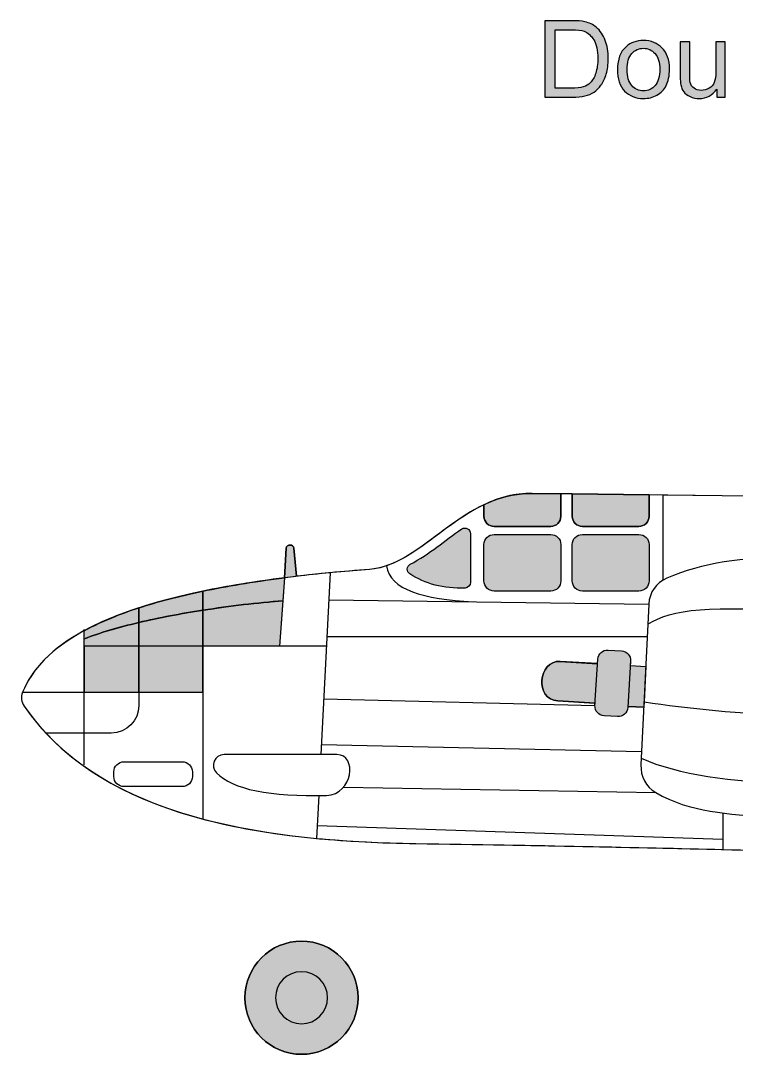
# Model space of a CAD drawing. Extents: x 34 to 386, y 42 to 323.
# Drawn here: x 34.4 to 76.9, y 261.8 to 323.2 of the extents above; entities that cross this region are included whole.
import ezdxf

# ---------------------------------------------------------------- set-up
doc = ezdxf.new("R2010")
doc.units = 0
doc.header["$MEASUREMENT"] = 0
for name, color, linetype in [('4-VIEW', 7, 'CONTINUOUS'), ('SOLIDS', 7, 'CONTINUOUS'), ('TITLE', 7, 'CONTINUOUS')]:
    doc.layers.add(name, color=color, linetype=linetype)

# ---------------------------------------------------------------- blocks, each defined once
blk = doc.blocks.new('BLOCK_26')
at = {"layer": 'TITLE'}
h = blk.add_hatch(color=7, dxfattribs=at)
h.dxf.hatch_style = 2
edge = h.paths.add_edge_path()
edge.add_spline(control_points=[(65.518, 318.634), (65.518, 318.634), (65.518, 323.179), (65.518, 323.179), (65.518, 323.179), (67.084, 323.179), (67.084, 323.179), (67.437, 323.179), (67.707, 323.158), (67.893, 323.114), (68.153, 323.054), (68.375, 322.946), (68.559, 322.789), (68.799, 322.586), (68.979, 322.327), (69.097, 322.012), (69.216, 321.697), (69.276, 321.336), (69.276, 320.931), (69.276, 320.586), (69.235, 320.28), (69.155, 320.014), (69.074, 319.747), (68.971, 319.526), (68.845, 319.352), (68.719, 319.177), (68.581, 319.039), (68.431, 318.939), (68.281, 318.839), (68.1, 318.763), (67.888, 318.711), (67.676, 318.66), (67.433, 318.634), (67.158, 318.634), (67.158, 318.634), (65.518, 318.634), (65.518, 318.634)], knot_values=[0, 0, 0, 0, 1, 1, 1, 2, 2, 2, 3, 3, 3, 4, 4, 4, 5, 5, 5, 6, 6, 6, 7, 7, 7, 8, 8, 8, 9, 9, 9, 10, 10, 10, 11, 11, 11, 12, 12, 12, 12], degree=3, periodic=1)
edge = h.paths.add_edge_path()
edge.add_spline(control_points=[(66.119, 319.17), (66.119, 319.17), (67.09, 319.17), (67.09, 319.17), (67.39, 319.17), (67.625, 319.198), (67.795, 319.254), (67.966, 319.31), (68.102, 319.388), (68.203, 319.49), (68.346, 319.632), (68.457, 319.824), (68.536, 320.065), (68.616, 320.306), (68.656, 320.597), (68.656, 320.941), (68.656, 321.416), (68.578, 321.781), (68.421, 322.037), (68.265, 322.292), (68.076, 322.463), (67.853, 322.55), (67.691, 322.612), (67.432, 322.643), (67.074, 322.643), (67.074, 322.643), (66.119, 322.643), (66.119, 322.643), (66.119, 322.643), (66.119, 319.17), (66.119, 319.17)], knot_values=[0, 0, 0, 0, 1, 1, 1, 2, 2, 2, 3, 3, 3, 4, 4, 4, 5, 5, 5, 6, 6, 6, 7, 7, 7, 8, 8, 8, 9, 9, 9, 10, 10, 10, 10], degree=3, periodic=1)
h = blk.add_hatch(color=7, dxfattribs=at)
h.dxf.hatch_style = 2
edge = h.paths.add_edge_path()
edge.add_spline(control_points=[(69.825, 320.28), (69.825, 320.89), (69.994, 321.342), (70.333, 321.635), (70.616, 321.879), (70.961, 322.001), (71.369, 322.001), (71.821, 322.001), (72.191, 321.853), (72.479, 321.556), (72.766, 321.259), (72.91, 320.85), (72.91, 320.327), (72.91, 319.903), (72.846, 319.57), (72.719, 319.327), (72.592, 319.084), (72.407, 318.895), (72.164, 318.761), (71.921, 318.627), (71.656, 318.559), (71.369, 318.559), (70.908, 318.559), (70.535, 318.707), (70.251, 319.003), (69.967, 319.298), (69.825, 319.724), (69.825, 320.28)], knot_values=[0, 0, 0, 0, 1, 1, 1, 2, 2, 2, 3, 3, 3, 4, 4, 4, 5, 5, 5, 6, 6, 6, 7, 7, 7, 8, 8, 8, 9, 9, 9, 9], degree=3, periodic=1)
edge = h.paths.add_edge_path()
edge.add_spline(control_points=[(70.398, 320.28), (70.398, 319.859), (70.49, 319.543), (70.674, 319.333), (70.858, 319.123), (71.09, 319.018), (71.369, 319.018), (71.646, 319.018), (71.876, 319.124), (72.06, 319.335), (72.244, 319.545), (72.336, 319.867), (72.336, 320.299), (72.336, 320.706), (72.243, 321.015), (72.058, 321.224), (71.873, 321.434), (71.644, 321.539), (71.369, 321.539), (71.09, 321.539), (70.858, 321.435), (70.674, 321.226), (70.49, 321.017), (70.398, 320.702), (70.398, 320.28)], knot_values=[0, 0, 0, 0, 1, 1, 1, 2, 2, 2, 3, 3, 3, 4, 4, 4, 5, 5, 5, 6, 6, 6, 7, 7, 7, 8, 8, 8, 8], degree=3, periodic=1)
h = blk.add_hatch(color=7, dxfattribs=at)
h.dxf.hatch_style = 2
edge = h.paths.add_edge_path()
edge.add_spline(control_points=[(75.722, 318.634), (75.722, 318.634), (75.722, 319.117), (75.722, 319.117), (75.466, 318.745), (75.117, 318.559), (74.677, 318.559), (74.483, 318.559), (74.301, 318.597), (74.133, 318.671), (73.964, 318.745), (73.839, 318.839), (73.758, 318.952), (73.676, 319.064), (73.619, 319.202), (73.586, 319.366), (73.563, 319.475), (73.551, 319.649), (73.551, 319.886), (73.551, 319.886), (73.551, 321.927), (73.551, 321.927), (73.551, 321.927), (74.11, 321.927), (74.11, 321.927), (74.11, 321.927), (74.11, 320.1), (74.11, 320.1), (74.11, 319.809), (74.121, 319.613), (74.144, 319.511), (74.179, 319.364), (74.253, 319.249), (74.367, 319.166), (74.481, 319.082), (74.621, 319.04), (74.789, 319.04), (74.956, 319.04), (75.113, 319.083), (75.26, 319.169), (75.407, 319.254), (75.51, 319.371), (75.571, 319.519), (75.632, 319.667), (75.663, 319.881), (75.663, 320.162), (75.663, 320.162), (75.663, 321.927), (75.663, 321.927), (75.663, 321.927), (76.221, 321.927), (76.221, 321.927), (76.221, 321.927), (76.221, 318.634), (76.221, 318.634), (76.221, 318.634), (75.722, 318.634), (75.722, 318.634)], knot_values=[0, 0, 0, 0, 1, 1, 1, 2, 2, 2, 3, 3, 3, 4, 4, 4, 5, 5, 5, 6, 6, 6, 7, 7, 7, 8, 8, 8, 9, 9, 9, 10, 10, 10, 11, 11, 11, 12, 12, 12, 13, 13, 13, 14, 14, 14, 15, 15, 15, 16, 16, 16, 17, 17, 17, 18, 18, 18, 19, 19, 19, 19], degree=3, periodic=1)
for points, knots in [([(65.518, 318.634), (65.518, 318.634), (65.518, 323.179), (65.518, 323.179), (65.518, 323.179), (67.084, 323.179), (67.084, 323.179), (67.437, 323.179), (67.707, 323.158), (67.893, 323.114), (68.153, 323.054), (68.375, 322.946), (68.559, 322.789), (68.799, 322.586), (68.979, 322.327), (69.097, 322.012), (69.216, 321.697), (69.276, 321.336), (69.276, 320.931), (69.276, 320.586), (69.235, 320.28), (69.155, 320.014), (69.074, 319.747), (68.971, 319.526), (68.845, 319.352), (68.719, 319.177), (68.581, 319.039), (68.431, 318.939), (68.281, 318.839), (68.1, 318.763), (67.888, 318.711), (67.676, 318.66), (67.433, 318.634), (67.158, 318.634), (67.158, 318.634), (65.518, 318.634), (65.518, 318.634)], [0, 0, 0, 0, 1, 1, 1, 2, 2, 2, 3, 3, 3, 4, 4, 4, 5, 5, 5, 6, 6, 6, 7, 7, 7, 8, 8, 8, 9, 9, 9, 10, 10, 10, 11, 11, 11, 12, 12, 12, 12]), ([(66.119, 319.17), (66.119, 319.17), (67.09, 319.17), (67.09, 319.17), (67.39, 319.17), (67.625, 319.198), (67.795, 319.254), (67.966, 319.31), (68.102, 319.388), (68.203, 319.49), (68.346, 319.632), (68.457, 319.824), (68.536, 320.065), (68.616, 320.306), (68.656, 320.597), (68.656, 320.941), (68.656, 321.416), (68.578, 321.781), (68.421, 322.037), (68.265, 322.292), (68.076, 322.463), (67.853, 322.55), (67.691, 322.612), (67.432, 322.643), (67.074, 322.643), (67.074, 322.643), (66.119, 322.643), (66.119, 322.643), (66.119, 322.643), (66.119, 319.17), (66.119, 319.17)], [0, 0, 0, 0, 1, 1, 1, 2, 2, 2, 3, 3, 3, 4, 4, 4, 5, 5, 5, 6, 6, 6, 7, 7, 7, 8, 8, 8, 9, 9, 9, 10, 10, 10, 10]), ([(69.825, 320.28), (69.825, 320.89), (69.994, 321.342), (70.333, 321.635), (70.616, 321.879), (70.961, 322.001), (71.369, 322.001), (71.821, 322.001), (72.191, 321.853), (72.479, 321.556), (72.766, 321.259), (72.91, 320.85), (72.91, 320.327), (72.91, 319.903), (72.846, 319.57), (72.719, 319.327), (72.592, 319.084), (72.407, 318.895), (72.164, 318.761), (71.921, 318.627), (71.656, 318.559), (71.369, 318.559), (70.908, 318.559), (70.535, 318.707), (70.251, 319.003), (69.967, 319.298), (69.825, 319.724), (69.825, 320.28)], [0, 0, 0, 0, 1, 1, 1, 2, 2, 2, 3, 3, 3, 4, 4, 4, 5, 5, 5, 6, 6, 6, 7, 7, 7, 8, 8, 8, 9, 9, 9, 9]), ([(70.398, 320.28), (70.398, 319.859), (70.49, 319.543), (70.674, 319.333), (70.858, 319.123), (71.09, 319.018), (71.369, 319.018), (71.646, 319.018), (71.876, 319.124), (72.06, 319.335), (72.244, 319.545), (72.336, 319.867), (72.336, 320.299), (72.336, 320.706), (72.243, 321.015), (72.058, 321.224), (71.873, 321.434), (71.644, 321.539), (71.369, 321.539), (71.09, 321.539), (70.858, 321.435), (70.674, 321.226), (70.49, 321.017), (70.398, 320.702), (70.398, 320.28)], [0, 0, 0, 0, 1, 1, 1, 2, 2, 2, 3, 3, 3, 4, 4, 4, 5, 5, 5, 6, 6, 6, 7, 7, 7, 8, 8, 8, 8]), ([(75.722, 318.634), (75.722, 318.634), (75.722, 319.117), (75.722, 319.117), (75.466, 318.745), (75.117, 318.559), (74.677, 318.559), (74.483, 318.559), (74.301, 318.597), (74.133, 318.671), (73.964, 318.745), (73.839, 318.839), (73.758, 318.952), (73.676, 319.064), (73.619, 319.202), (73.586, 319.366), (73.563, 319.475), (73.551, 319.649), (73.551, 319.886), (73.551, 319.886), (73.551, 321.927), (73.551, 321.927), (73.551, 321.927), (74.11, 321.927), (74.11, 321.927), (74.11, 321.927), (74.11, 320.1), (74.11, 320.1), (74.11, 319.809), (74.121, 319.613), (74.144, 319.511), (74.179, 319.364), (74.253, 319.249), (74.367, 319.166), (74.481, 319.082), (74.621, 319.04), (74.789, 319.04), (74.956, 319.04), (75.113, 319.083), (75.26, 319.169), (75.407, 319.254), (75.51, 319.371), (75.571, 319.519), (75.632, 319.667), (75.663, 319.881), (75.663, 320.162), (75.663, 320.162), (75.663, 321.927), (75.663, 321.927), (75.663, 321.927), (76.221, 321.927), (76.221, 321.927), (76.221, 321.927), (76.221, 318.634), (76.221, 318.634), (76.221, 318.634), (75.722, 318.634), (75.722, 318.634)], [0, 0, 0, 0, 1, 1, 1, 2, 2, 2, 3, 3, 3, 4, 4, 4, 5, 5, 5, 6, 6, 6, 7, 7, 7, 8, 8, 8, 9, 9, 9, 10, 10, 10, 11, 11, 11, 12, 12, 12, 13, 13, 13, 14, 14, 14, 15, 15, 15, 16, 16, 16, 17, 17, 17, 18, 18, 18, 19, 19, 19, 19])]:
    blk.add_open_spline(points, degree=3, knots=knots, dxfattribs=at)

msp = doc.modelspace()

# ---------------------------------------------------------------- hatches: boundary and pattern name
at = {"layer": 'SOLIDS'}
h = msp.add_hatch(color=7, dxfattribs=at)
edge = h.paths.add_edge_path()
edge.add_spline(control_points=[(64.77, 295.128), (63.939, 295.139), (63.18, 294.974), (62.473, 294.702), (62.278, 294.627), (62.087, 294.544), (61.9, 294.454), (61.9, 294.454), (61.9, 293.768), (61.9, 293.768), (61.9, 293.438), (62.171, 293.167), (62.501, 293.167), (62.501, 293.167), (65.86, 293.167), (65.86, 293.167), (66.191, 293.167), (66.462, 293.438), (66.462, 293.768), (66.462, 293.768), (66.462, 295.107), (66.462, 295.107), (66.462, 295.107), (64.77, 295.128), (64.77, 295.128)], knot_values=[0, 0, 0, 0, 1, 1, 1, 2, 2, 2, 3, 3, 3, 4, 4, 4, 5, 5, 5, 6, 6, 6, 7, 7, 7, 8, 8, 8, 8], degree=3, periodic=1)
h = msp.add_hatch(color=7, dxfattribs=at)
edge = h.paths.add_edge_path()
edge.add_spline(control_points=[(71.7, 295.042), (71.7, 295.042), (67.139, 295.098), (67.139, 295.098), (67.139, 295.098), (67.139, 293.768), (67.139, 293.768), (67.139, 293.438), (67.409, 293.167), (67.74, 293.167), (67.74, 293.167), (71.099, 293.167), (71.099, 293.167), (71.43, 293.167), (71.701, 293.438), (71.701, 293.768), (71.701, 293.768), (71.7, 295.042), (71.7, 295.042)], knot_values=[0, 0, 0, 0, 1, 1, 1, 2, 2, 2, 3, 3, 3, 4, 4, 4, 5, 5, 5, 6, 6, 6, 6], degree=3, periodic=1)
h = msp.add_hatch(color=7, dxfattribs=at)
edge = h.paths.add_edge_path()
edge.add_spline(control_points=[(60.581, 293.016), (59.583, 292.346), (58.665, 291.521), (57.526, 290.921), (57.301, 290.803), (57.286, 290.487), (57.5, 290.349), (58.408, 289.762), (59.486, 289.458), (60.779, 289.512), (60.957, 289.519), (61.097, 289.666), (61.097, 289.843), (61.097, 289.843), (61.097, 292.741), (61.097, 292.741), (61.097, 293.007), (60.802, 293.165), (60.581, 293.016)], knot_values=[0, 0, 0, 0, 1, 1, 1, 2, 2, 2, 3, 3, 3, 4, 4, 4, 5, 5, 5, 6, 6, 6, 6], degree=3, periodic=1)
h = msp.add_hatch(color=7, dxfattribs=at)
edge = h.paths.add_edge_path()
edge.add_spline(control_points=[(65.86, 292.69), (65.86, 292.69), (62.501, 292.69), (62.501, 292.69), (62.171, 292.69), (61.9, 292.42), (61.9, 292.089), (61.9, 292.089), (61.9, 289.933), (61.9, 289.933), (61.9, 289.602), (62.171, 289.331), (62.501, 289.331), (62.501, 289.331), (65.86, 289.331), (65.86, 289.331), (66.191, 289.331), (66.462, 289.602), (66.462, 289.933), (66.462, 289.933), (66.462, 292.089), (66.462, 292.089), (66.462, 292.42), (66.191, 292.69), (65.86, 292.69)], knot_values=[0, 0, 0, 0, 1, 1, 1, 2, 2, 2, 3, 3, 3, 4, 4, 4, 5, 5, 5, 6, 6, 6, 7, 7, 7, 8, 8, 8, 8], degree=3, periodic=1)
h = msp.add_hatch(color=7, dxfattribs=at)
edge = h.paths.add_edge_path()
edge.add_spline(control_points=[(71.099, 292.69), (71.099, 292.69), (67.74, 292.69), (67.74, 292.69), (67.409, 292.69), (67.139, 292.42), (67.139, 292.089), (67.139, 292.089), (67.139, 289.933), (67.139, 289.933), (67.139, 289.602), (67.409, 289.331), (67.74, 289.331), (67.74, 289.331), (71.099, 289.331), (71.099, 289.331), (71.43, 289.331), (71.701, 289.602), (71.701, 289.933), (71.701, 289.933), (71.701, 292.089), (71.701, 292.089), (71.701, 292.42), (71.43, 292.69), (71.099, 292.69)], knot_values=[0, 0, 0, 0, 1, 1, 1, 2, 2, 2, 3, 3, 3, 4, 4, 4, 5, 5, 5, 6, 6, 6, 7, 7, 7, 8, 8, 8, 8], degree=3, periodic=1)
h = msp.add_hatch(color=7, dxfattribs=at)
edge = h.paths.add_edge_path()
edge.add_spline(control_points=[(50.776, 290.206), (50.776, 290.206), (50.621, 291.884), (50.621, 291.884), (50.599, 292.122), (50.177, 292.119), (50.163, 291.879), (50.163, 291.879), (50.056, 290.118), (50.056, 290.118), (50.293, 290.148), (50.532, 290.177), (50.776, 290.206)], knot_values=[0, 0, 0, 0, 1, 1, 1, 2, 2, 2, 3, 3, 3, 4, 4, 4, 4], degree=3, periodic=1)
h = msp.add_hatch(color=7, dxfattribs=at)
edge = h.paths.add_edge_path()
edge.add_spline(control_points=[(49.904, 290.099), (48.174, 289.876), (46.614, 289.618), (45.21, 289.325), (45.21, 289.325), (45.21, 288.195), (45.21, 288.195), (46.824, 288.447), (48.462, 288.636), (49.955, 288.754), (49.955, 288.754), (50.056, 290.118), (50.056, 290.118), (50.006, 290.112), (49.955, 290.105), (49.904, 290.099)], knot_values=[0, 0, 0, 0, 1, 1, 1, 2, 2, 2, 3, 3, 3, 4, 4, 4, 5, 5, 5, 5], degree=3, periodic=1)
h = msp.add_hatch(color=7, dxfattribs=at)
edge = h.paths.add_edge_path()
edge.add_spline(control_points=[(45.21, 289.325), (43.788, 289.029), (42.527, 288.698), (41.414, 288.335), (41.414, 288.335), (41.414, 287.467), (41.414, 287.467), (42.604, 287.747), (43.899, 287.992), (45.21, 288.195), (45.21, 288.195), (45.21, 289.325), (45.21, 289.325)], knot_values=[0, 0, 0, 0, 1, 1, 1, 2, 2, 2, 3, 3, 3, 4, 4, 4, 4], degree=3, periodic=1)
h = msp.add_hatch(color=7, dxfattribs=at)
edge = h.paths.add_edge_path()
edge.add_spline(control_points=[(41.414, 288.335), (40.914, 288.173), (40.445, 288.004), (40.004, 287.829), (40.002, 287.829), (40.001, 287.828), (40, 287.827), (39.361, 287.571), (38.747, 287.288), (38.174, 286.976), (38.174, 286.976), (38.174, 286.499), (38.174, 286.499), (39.079, 286.855), (40.191, 287.179), (41.414, 287.467), (41.414, 287.467), (41.414, 288.335), (41.414, 288.335)], knot_values=[0, 0, 0, 0, 1, 1, 1, 2, 2, 2, 3, 3, 3, 4, 4, 4, 5, 5, 5, 6, 6, 6, 6], degree=3, periodic=1)
h = msp.add_hatch(color=7, dxfattribs=at)
edge = h.paths.add_edge_path()
edge.add_spline(control_points=[(49.955, 288.754), (48.462, 288.636), (46.824, 288.447), (45.21, 288.195), (45.21, 288.195), (45.21, 286.056), (45.21, 286.056), (45.21, 286.056), (49.755, 286.056), (49.755, 286.056), (49.755, 286.056), (49.955, 288.754), (49.955, 288.754)], knot_values=[0, 0, 0, 0, 1, 1, 1, 2, 2, 2, 3, 3, 3, 4, 4, 4, 4], degree=3, periodic=1)
h = msp.add_hatch(color=7, dxfattribs=at)
edge = h.paths.add_edge_path()
edge.add_spline(control_points=[(45.21, 288.195), (43.899, 287.992), (42.604, 287.747), (41.414, 287.467), (41.414, 287.467), (41.414, 286.056), (41.414, 286.056), (41.414, 286.056), (45.21, 286.056), (45.21, 286.056), (45.21, 286.056), (45.21, 288.195), (45.21, 288.195)], knot_values=[0, 0, 0, 0, 1, 1, 1, 2, 2, 2, 3, 3, 3, 4, 4, 4, 4], degree=3, periodic=1)
h = msp.add_hatch(color=7, dxfattribs=at)
edge = h.paths.add_edge_path()
edge.add_spline(control_points=[(41.414, 287.467), (40.191, 287.179), (39.079, 286.855), (38.174, 286.499), (38.174, 286.499), (38.174, 286.056), (38.174, 286.056), (38.174, 286.056), (41.414, 286.056), (41.414, 286.056), (41.414, 286.056), (41.414, 287.467), (41.414, 287.467)], knot_values=[0, 0, 0, 0, 1, 1, 1, 2, 2, 2, 3, 3, 3, 4, 4, 4, 4], degree=3, periodic=1)
for points in [[(41.414, 286.056), (38.174, 286.056), (38.174, 283.323), (41.414, 283.323)], [(45.21, 286.056), (41.414, 286.056), (41.414, 283.323), (45.21, 283.323)]]:
    msp.add_hatch(color=7, dxfattribs=at).paths.add_polyline_path(points)
h = msp.add_hatch(color=7, dxfattribs=at)
edge = h.paths.add_edge_path()
edge.add_spline(control_points=[(69.262, 285.833), (68.948, 285.853), (68.676, 285.611), (68.656, 285.297), (68.656, 285.297), (68.639, 285.013), (68.639, 285.013), (68.639, 285.013), (66.424, 285.156), (66.424, 285.156), (65.094, 285.234), (64.918, 282.891), (66.279, 282.809), (66.279, 282.809), (68.497, 282.67), (68.497, 282.67), (68.497, 282.67), (68.489, 282.536), (68.489, 282.536), (68.47, 282.222), (68.711, 281.949), (69.025, 281.93), (69.025, 281.93), (69.827, 281.882), (69.827, 281.882), (70.142, 281.863), (70.414, 282.104), (70.433, 282.418), (70.433, 282.418), (70.438, 282.489), (70.438, 282.489), (70.438, 282.489), (71.385, 282.442), (71.385, 282.442), (71.385, 282.442), (71.401, 282.765), (71.401, 282.765), (71.401, 282.765), (71.504, 284.864), (71.504, 284.864), (71.504, 284.864), (70.584, 284.909), (70.584, 284.909), (70.584, 284.909), (70.601, 285.179), (70.601, 285.179), (70.62, 285.493), (70.378, 285.766), (70.064, 285.785), (70.064, 285.785), (69.262, 285.833), (69.262, 285.833)], knot_values=[0, 0, 0, 0, 1, 1, 1, 2, 2, 2, 3, 3, 3, 4, 4, 4, 5, 5, 5, 6, 6, 6, 7, 7, 7, 8, 8, 8, 9, 9, 9, 10, 10, 10, 11, 11, 11, 12, 12, 12, 13, 13, 13, 14, 14, 14, 15, 15, 15, 16, 16, 16, 17, 17, 17, 17], degree=3, periodic=1)
h = msp.add_hatch(color=7, dxfattribs=at)
edge = h.paths.add_edge_path()
edge.add_spline(control_points=[(51.07, 268.559), (52.925, 268.559), (54.429, 267.055), (54.429, 265.2), (54.429, 263.345), (52.925, 261.841), (51.07, 261.841), (49.215, 261.841), (47.711, 263.345), (47.711, 265.2), (47.711, 267.055), (49.215, 268.559), (51.07, 268.559)], knot_values=[0, 0, 0, 0, 1, 1, 1, 2, 2, 2, 3, 3, 3, 4, 4, 4, 4], degree=3, periodic=1)
h = msp.add_hatch(color=7, dxfattribs=at)
edge = h.paths.add_edge_path()
edge.add_spline(control_points=[(51.07, 266.744), (51.923, 266.744), (52.615, 266.053), (52.615, 265.2), (52.615, 264.347), (51.923, 263.656), (51.07, 263.656), (50.217, 263.656), (49.526, 264.347), (49.526, 265.2), (49.526, 266.053), (50.217, 266.744), (51.07, 266.744)], knot_values=[0, 0, 0, 0, 1, 1, 1, 2, 2, 2, 3, 3, 3, 4, 4, 4, 4], degree=3, periodic=1)

# ---------------------------------------------------------------- linework, layer by layer
at = {"layer": '4-VIEW', "color": 7}
for points in [[(72.532, 289.977), (72.532, 295.031)], [(52.769, 290.418), (52.218, 279.63)], [(50.056, 290.118), (49.755, 286.056)], [(45.21, 289.325), (45.21, 275.811)], [(52.686, 288.804), (71.685, 288.563)], [(38.174, 279.028), (38.174, 287.052)], [(52.576, 286.643), (71.576, 286.643)], [(52.546, 286.056), (38.124, 286.056)], [(70.584, 284.909), (71.504, 284.864)], [(34.511, 283.323), (45.21, 283.323)], [(52.387, 282.941), (68.489, 282.536)], [(70.438, 282.489), (71.385, 282.442)], [(52.249, 280.233), (71.257, 279.821)], [(53.573, 277.702), (72.093, 277.376)], [(52.094, 277.201), (51.964, 274.655)], [(76.086, 276.159), (76.086, 273.998)], [(52.003, 275.422), (76.086, 274.617)]]:
    msp.add_lwpolyline(points, dxfattribs=at)
for points, knots in [([(117.925, 294.464), (117.925, 294.464), (64.77, 295.128), (64.77, 295.128), (60.616, 295.18), (58.257, 290.851), (55.11, 290.617), (41.632, 289.612), (35.955, 286.924), (34.511, 283.323), (34.397, 283.041), (34.431, 282.745), (34.605, 282.495), (38.851, 276.409), (47.267, 274.506), (57.852, 274.351), (83.85, 273.97), (90.495, 273.419), (114.102, 273.152), (133.396, 272.934), (165.091, 279.687), (180.499, 285.3), (182.614, 286.07), (179.835, 288.382), (179.051, 289.009)], [0, 0, 0, 0, 1, 1, 1, 2, 2, 2, 3, 3, 3, 4, 4, 4, 5, 5, 5, 6, 6, 6, 7, 7, 7, 8, 8, 8, 8]), ([(61.9, 294.454), (61.9, 294.454), (61.9, 293.768), (61.9, 293.768), (61.9, 293.438), (62.171, 293.167), (62.501, 293.167), (62.501, 293.167), (65.86, 293.167), (65.86, 293.167), (66.191, 293.167), (66.462, 293.438), (66.462, 293.768), (66.462, 293.768), (66.462, 295.107), (66.462, 295.107)], [0, 0, 0, 0, 1, 1, 1, 2, 2, 2, 3, 3, 3, 4, 4, 4, 5, 5, 5, 5]), ([(67.139, 295.098), (67.139, 295.098), (67.139, 293.768), (67.139, 293.768), (67.139, 293.438), (67.409, 293.167), (67.74, 293.167), (67.74, 293.167), (71.099, 293.167), (71.099, 293.167), (71.43, 293.167), (71.701, 293.438), (71.701, 293.768), (71.701, 293.768), (71.7, 295.042), (71.7, 295.042)], [0, 0, 0, 0, 1, 1, 1, 2, 2, 2, 3, 3, 3, 4, 4, 4, 5, 5, 5, 5]), ([(60.581, 293.016), (59.583, 292.346), (58.665, 291.521), (57.526, 290.921), (57.301, 290.803), (57.286, 290.487), (57.5, 290.349), (58.408, 289.762), (59.486, 289.458), (60.779, 289.512), (60.957, 289.519), (61.097, 289.666), (61.097, 289.843), (61.097, 289.843), (61.097, 292.741), (61.097, 292.741), (61.097, 293.007), (60.802, 293.165), (60.581, 293.016), (60.581, 293.016), (60.581, 293.016), (60.581, 293.016)], [0, 0, 0, 0, 1, 1, 1, 2, 2, 2, 3, 3, 3, 4, 4, 4, 5, 5, 5, 6, 6, 6, 7, 7, 7, 7]), ([(62.501, 289.331), (62.501, 289.331), (65.86, 289.331), (65.86, 289.331), (66.191, 289.331), (66.462, 289.602), (66.462, 289.933), (66.462, 289.933), (66.462, 292.089), (66.462, 292.089), (66.462, 292.42), (66.191, 292.69), (65.86, 292.69), (65.86, 292.69), (62.501, 292.69), (62.501, 292.69), (62.171, 292.69), (61.9, 292.42), (61.9, 292.089), (61.9, 292.089), (61.9, 289.933), (61.9, 289.933), (61.9, 289.602), (62.171, 289.331), (62.501, 289.331), (62.501, 289.331), (62.501, 289.331), (62.501, 289.331)], [0, 0, 0, 0, 1, 1, 1, 2, 2, 2, 3, 3, 3, 4, 4, 4, 5, 5, 5, 6, 6, 6, 7, 7, 7, 8, 8, 8, 9, 9, 9, 9]), ([(67.74, 289.331), (67.74, 289.331), (71.099, 289.331), (71.099, 289.331), (71.43, 289.331), (71.701, 289.602), (71.701, 289.933), (71.701, 289.933), (71.701, 292.089), (71.701, 292.089), (71.701, 292.42), (71.43, 292.69), (71.099, 292.69), (71.099, 292.69), (67.74, 292.69), (67.74, 292.69), (67.409, 292.69), (67.139, 292.42), (67.139, 292.089), (67.139, 292.089), (67.139, 289.933), (67.139, 289.933), (67.139, 289.602), (67.409, 289.331), (67.74, 289.331), (67.74, 289.331), (67.74, 289.331), (67.74, 289.331)], [0, 0, 0, 0, 1, 1, 1, 2, 2, 2, 3, 3, 3, 4, 4, 4, 5, 5, 5, 6, 6, 6, 7, 7, 7, 8, 8, 8, 9, 9, 9, 9]), ([(50.056, 290.118), (50.056, 290.118), (50.163, 291.879), (50.163, 291.879), (50.177, 292.119), (50.599, 292.122), (50.621, 291.884), (50.621, 291.884), (50.776, 290.206), (50.776, 290.206)], [0, 0, 0, 0, 1, 1, 1, 2, 2, 2, 3, 3, 3, 3]), ([(80.034, 291.246), (77.328, 291.411), (74.836, 290.984), (72.757, 290.091), (72.124, 289.819), (71.718, 289.251), (71.685, 288.563), (71.685, 288.563), (71.218, 279.013), (71.218, 279.013), (71.184, 278.329), (71.502, 277.722), (72.093, 277.376), (74.13, 276.182), (76.457, 276.113), (78.806, 275.904), (97.39, 274.25), (114.042, 274.162), (124.658, 279.48), (125.42, 279.862), (125.509, 280.909), (124.822, 281.414), (120.533, 284.564), (113.306, 287.165), (102.244, 289.243)], [0, 0, 0, 0, 1, 1, 1, 2, 2, 2, 3, 3, 3, 4, 4, 4, 5, 5, 5, 6, 6, 6, 7, 7, 7, 8, 8, 8, 8]), ([(41.414, 288.335), (41.414, 288.335), (41.414, 282.543), (41.414, 282.543), (41.414, 281.643), (40.68, 280.908), (39.779, 280.908), (39.779, 280.908), (35.928, 280.908), (35.928, 280.908)], [0, 0, 0, 0, 1, 1, 1, 2, 2, 2, 3, 3, 3, 3]), ([(68.656, 285.297), (68.656, 285.297), (68.489, 282.536), (68.489, 282.536), (68.47, 282.222), (68.711, 281.949), (69.025, 281.93), (69.025, 281.93), (69.827, 281.882), (69.827, 281.882), (70.142, 281.863), (70.414, 282.104), (70.433, 282.418), (70.433, 282.418), (70.601, 285.179), (70.601, 285.179), (70.62, 285.493), (70.378, 285.766), (70.064, 285.785), (70.064, 285.785), (69.262, 285.834), (69.262, 285.834), (68.948, 285.853), (68.676, 285.611), (68.656, 285.297), (68.656, 285.297), (68.656, 285.297), (68.656, 285.297)], [0, 0, 0, 0, 1, 1, 1, 2, 2, 2, 3, 3, 3, 4, 4, 4, 5, 5, 5, 6, 6, 6, 7, 7, 7, 8, 8, 8, 9, 9, 9, 9]), ([(68.632, 285.025), (68.632, 285.025), (66.424, 285.156), (66.424, 285.156), (65.094, 285.234), (64.918, 282.891), (66.279, 282.809), (66.279, 282.809), (68.49, 282.674), (68.49, 282.674)], [0, 0, 0, 0, 1, 1, 1, 2, 2, 2, 3, 3, 3, 3]), ([(40.53, 277.725), (40.53, 277.725), (43.99, 277.725), (43.99, 277.725), (44.321, 277.725), (44.591, 277.996), (44.591, 278.327), (44.591, 278.327), (44.591, 278.602), (44.591, 278.602), (44.591, 278.933), (44.321, 279.204), (43.99, 279.204), (43.99, 279.204), (40.53, 279.204), (40.53, 279.204), (40.2, 279.204), (39.929, 278.933), (39.929, 278.602), (39.929, 278.602), (39.929, 278.327), (39.929, 278.327), (39.929, 277.996), (40.2, 277.725), (40.53, 277.725), (40.53, 277.725), (40.53, 277.725), (40.53, 277.725)], [0, 0, 0, 0, 1, 1, 1, 2, 2, 2, 3, 3, 3, 4, 4, 4, 5, 5, 5, 6, 6, 6, 7, 7, 7, 8, 8, 8, 9, 9, 9, 9]), ([(52.546, 277.21), (49.199, 277.119), (46.979, 277.561), (46.015, 278.542), (45.617, 278.947), (45.904, 279.63), (46.471, 279.63), (46.471, 279.63), (53.171, 279.63), (53.171, 279.63), (54.392, 279.63), (54.135, 277.253), (52.546, 277.21), (52.546, 277.21), (52.546, 277.21), (52.546, 277.21)], [0, 0, 0, 0, 1, 1, 1, 2, 2, 2, 3, 3, 3, 4, 4, 4, 5, 5, 5, 5]), ([(51.07, 261.842), (52.925, 261.842), (54.429, 263.345), (54.429, 265.2), (54.429, 267.055), (52.925, 268.559), (51.07, 268.559), (49.215, 268.559), (47.711, 267.055), (47.711, 265.2), (47.711, 263.345), (49.215, 261.842), (51.07, 261.842), (51.07, 261.842), (51.07, 261.842), (51.07, 261.842)], [0, 0, 0, 0, 1, 1, 1, 2, 2, 2, 3, 3, 3, 4, 4, 4, 5, 5, 5, 5])]:
    msp.add_open_spline(points, degree=3, knots=knots, dxfattribs=at)
for points in [[(56.104, 290.825), (56.313, 289.418), (58.299, 288.833), (61.249, 288.696)], [(38.174, 286.499), (41.046, 287.628), (46.005, 288.443), (49.955, 288.754)], [(71.626, 287.363), (73.011, 288.259), (75.423, 288.531), (80.862, 288.057)], [(71.401, 282.765), (74.022, 282.347), (77.07, 282.073), (80.493, 281.923)], [(71.237, 279.406), (73.457, 278.442), (76.56, 278), (80.251, 277.905)]]:
    msp.add_open_spline(points, degree=3, dxfattribs=at)
at = {"layer": 'SOLIDS'}
for points in [[(41.414, 286.056), (38.174, 286.056), (38.174, 283.323), (41.414, 283.323), (41.414, 286.056)], [(45.21, 286.056), (41.414, 286.056), (41.414, 283.323), (45.21, 283.323), (45.21, 286.056)]]:
    msp.add_lwpolyline(points, dxfattribs=at)
for points, knots in [([(72.532, 295.031), (72.532, 295.031), (86.592, 294.855), (86.592, 294.855), (86.592, 294.855), (86.903, 294.852), (86.903, 294.852), (86.903, 294.852), (87.146, 300.73), (87.146, 300.73), (87.157, 300.98), (87.592, 300.975), (87.594, 300.724), (87.594, 300.724), (87.617, 294.843), (87.617, 294.843), (87.617, 294.843), (118.061, 294.465), (118.061, 294.465), (118.162, 294.8), (118.36, 295.109), (118.644, 295.356), (118.644, 295.356), (120.369, 296.856), (120.369, 296.856), (120.369, 296.856), (120.369, 297.891), (120.369, 297.891), (120.369, 298.165), (120.593, 298.388), (120.867, 298.388), (120.867, 298.388), (121.41, 298.388), (121.41, 298.388), (121.685, 298.388), (121.908, 298.165), (121.908, 297.891), (121.908, 297.891), (121.908, 297.669), (121.908, 297.669), (122.197, 297.722), (122.498, 297.729), (122.81, 297.692), (125.545, 297.369), (127.344, 295.663), (127.352, 293.362), (127.352, 293.362), (131.749, 294.285), (131.749, 294.285), (131.749, 294.285), (131.749, 294.745), (131.749, 294.745), (131.749, 294.784), (131.781, 294.816), (131.82, 294.816), (131.82, 294.816), (131.88, 294.816), (131.88, 294.816), (131.918, 294.816), (131.949, 294.786), (131.951, 294.749), (131.951, 294.749), (131.974, 294.333), (131.974, 294.333), (131.974, 294.333), (132.303, 294.401), (132.303, 294.401), (132.404, 294.423), (132.504, 294.358), (132.527, 294.257), (132.527, 294.257), (132.56, 294.109), (132.56, 294.109), (132.582, 294.007), (132.519, 293.907), (132.418, 293.883), (132.418, 293.883), (127.303, 292.677), (127.303, 292.677), (127.23, 292.165), (127.071, 291.63), (126.82, 291.079), (128.704, 290.897), (130.552, 290.832), (132.382, 290.868), (137.926, 290.977), (143.293, 292.013), (148.929, 293.551), (150.224, 293.905), (151.246, 294.707), (151.859, 295.824), (152.047, 296.165), (152.196, 296.536), (152.304, 296.932), (152.304, 296.932), (156.42, 312.115), (156.42, 312.115), (156.587, 312.728), (156.79, 313.296), (157.027, 313.82), (158.273, 316.58), (160.428, 318.129), (162.805, 318.661), (162.805, 318.661), (162.805, 319.047), (162.805, 319.047), (162.805, 319.152), (162.72, 319.237), (162.615, 319.237), (162.615, 319.237), (162.306, 319.237), (162.306, 319.237), (162.201, 319.237), (162.116, 319.322), (162.116, 319.426), (162.116, 319.426), (162.116, 319.561), (162.116, 319.561), (162.116, 319.665), (162.201, 319.751), (162.306, 319.751), (162.306, 319.751), (163.727, 319.751), (163.727, 319.751), (163.832, 319.751), (163.917, 319.665), (163.917, 319.561), (163.917, 319.561), (163.917, 318.837), (163.917, 318.837), (164.665, 318.906), (165.423, 318.882), (166.172, 318.77), (166.417, 318.733), (166.661, 318.688), (166.903, 318.632), (170.314, 317.857), (173.396, 315.264), (174.197, 311.407), (174.197, 311.407), (175.266, 306.265), (175.266, 306.265), (175.266, 306.265), (175.745, 303.961), (175.745, 303.961), (175.745, 303.961), (176.293, 301.325), (176.293, 301.325), (176.293, 301.325), (178.388, 291.244), (178.388, 291.244), (178.388, 291.244), (178.396, 291.221), (178.396, 291.221), (178.396, 291.221), (178.396, 291.218), (178.396, 291.218), (178.657, 290.492), (178.879, 289.757), (179.051, 289.009), (179.835, 288.382), (182.614, 286.07), (180.499, 285.3), (177.189, 283.843), (172.649, 281.453), (169.275, 280.537), (165.933, 279.63), (161.067, 279.331), (157.525, 278.869), (157.524, 278.868), (157.523, 278.868), (157.521, 278.868), (154.56, 278.202), (151.514, 277.567), (148.439, 276.978), (136.276, 274.649), (123.665, 273.044), (114.102, 273.152), (106.942, 273.233), (101.341, 273.34), (96.289, 273.461), (97.967, 272.554), (99.108, 270.779), (99.108, 268.737), (99.108, 265.774), (96.706, 263.372), (93.742, 263.372), (90.779, 263.372), (88.377, 265.774), (88.377, 268.737), (88.377, 270.876), (89.628, 272.722), (91.438, 273.584), (86.467, 273.716), (81.724, 273.859), (76.086, 273.998), (71.008, 274.122), (65.204, 274.243), (57.852, 274.351), (55.803, 274.38), (53.836, 274.476), (51.964, 274.655), (44.165, 275.399), (38.03, 277.587), (34.605, 282.495), (34.431, 282.745), (34.397, 283.041), (34.511, 283.323), (35.058, 284.689), (36.215, 285.923), (38.174, 286.984), (39.077, 287.472), (40.151, 287.924), (41.414, 288.335), (42.527, 288.698), (43.788, 289.029), (45.21, 289.325), (46.655, 289.626), (48.266, 289.891), (50.056, 290.118), (50.056, 290.118), (50.163, 291.879), (50.163, 291.879), (50.177, 292.119), (50.599, 292.122), (50.621, 291.884), (50.621, 291.884), (50.776, 290.206), (50.776, 290.206), (51.418, 290.281), (52.082, 290.352), (52.769, 290.418), (53.522, 290.49), (54.302, 290.557), (55.11, 290.617), (55.449, 290.642), (55.78, 290.715), (56.104, 290.825), (58.02, 291.475), (59.729, 293.415), (61.9, 294.454), (62.768, 294.87), (63.711, 295.142), (64.77, 295.128), (64.77, 295.128), (66.462, 295.107), (66.462, 295.107), (66.462, 295.107), (67.139, 295.098), (67.139, 295.098), (67.139, 295.098), (71.7, 295.042), (71.7, 295.042), (71.7, 295.042), (72.532, 295.031), (72.532, 295.031)], [0, 0, 0, 0, 1, 1, 1, 2, 2, 2, 3, 3, 3, 4, 4, 4, 5, 5, 5, 6, 6, 6, 7, 7, 7, 8, 8, 8, 9, 9, 9, 10, 10, 10, 11, 11, 11, 12, 12, 12, 13, 13, 13, 14, 14, 14, 15, 15, 15, 16, 16, 16, 17, 17, 17, 18, 18, 18, 19, 19, 19, 20, 20, 20, 21, 21, 21, 22, 22, 22, 23, 23, 23, 24, 24, 24, 25, 25, 25, 26, 26, 26, 27, 27, 27, 28, 28, 28, 29, 29, 29, 30, 30, 30, 31, 31, 31, 32, 32, 32, 33, 33, 33, 34, 34, 34, 35, 35, 35, 36, 36, 36, 37, 37, 37, 38, 38, 38, 39, 39, 39, 40, 40, 40, 41, 41, 41, 42, 42, 42, 43, 43, 43, 44, 44, 44, 45, 45, 45, 46, 46, 46, 47, 47, 47, 48, 48, 48, 49, 49, 49, 50, 50, 50, 51, 51, 51, 52, 52, 52, 53, 53, 53, 54, 54, 54, 55, 55, 55, 56, 56, 56, 57, 57, 57, 58, 58, 58, 59, 59, 59, 60, 60, 60, 61, 61, 61, 62, 62, 62, 63, 63, 63, 64, 64, 64, 65, 65, 65, 66, 66, 66, 67, 67, 67, 68, 68, 68, 69, 69, 69, 70, 70, 70, 71, 71, 71, 72, 72, 72, 73, 73, 73, 74, 74, 74, 75, 75, 75, 76, 76, 76, 77, 77, 77, 78, 78, 78, 79, 79, 79, 80, 80, 80, 81, 81, 81, 82, 82, 82, 83, 83, 83, 84, 84, 84, 85, 85, 85, 85]), ([(64.77, 295.128), (63.939, 295.139), (63.18, 294.974), (62.473, 294.702), (62.278, 294.627), (62.087, 294.544), (61.9, 294.454), (61.9, 294.454), (61.9, 293.768), (61.9, 293.768), (61.9, 293.438), (62.171, 293.167), (62.501, 293.167), (62.501, 293.167), (65.86, 293.167), (65.86, 293.167), (66.191, 293.167), (66.462, 293.438), (66.462, 293.768), (66.462, 293.768), (66.462, 295.107), (66.462, 295.107), (66.462, 295.107), (64.77, 295.128), (64.77, 295.128)], [0, 0, 0, 0, 1, 1, 1, 2, 2, 2, 3, 3, 3, 4, 4, 4, 5, 5, 5, 6, 6, 6, 7, 7, 7, 8, 8, 8, 8]), ([(71.7, 295.042), (71.7, 295.042), (67.139, 295.098), (67.139, 295.098), (67.139, 295.098), (67.139, 293.768), (67.139, 293.768), (67.139, 293.438), (67.409, 293.167), (67.74, 293.167), (67.74, 293.167), (71.099, 293.167), (71.099, 293.167), (71.43, 293.167), (71.701, 293.438), (71.701, 293.768), (71.701, 293.768), (71.7, 295.042), (71.7, 295.042)], [0, 0, 0, 0, 1, 1, 1, 2, 2, 2, 3, 3, 3, 4, 4, 4, 5, 5, 5, 6, 6, 6, 6]), ([(60.581, 293.016), (59.583, 292.346), (58.665, 291.521), (57.526, 290.921), (57.301, 290.803), (57.286, 290.487), (57.5, 290.349), (58.408, 289.762), (59.486, 289.458), (60.779, 289.512), (60.957, 289.519), (61.097, 289.666), (61.097, 289.843), (61.097, 289.843), (61.097, 292.741), (61.097, 292.741), (61.097, 293.007), (60.802, 293.165), (60.581, 293.016)], [0, 0, 0, 0, 1, 1, 1, 2, 2, 2, 3, 3, 3, 4, 4, 4, 5, 5, 5, 6, 6, 6, 6]), ([(65.86, 292.69), (65.86, 292.69), (62.501, 292.69), (62.501, 292.69), (62.171, 292.69), (61.9, 292.42), (61.9, 292.089), (61.9, 292.089), (61.9, 289.933), (61.9, 289.933), (61.9, 289.602), (62.171, 289.331), (62.501, 289.331), (62.501, 289.331), (65.86, 289.331), (65.86, 289.331), (66.191, 289.331), (66.462, 289.602), (66.462, 289.933), (66.462, 289.933), (66.462, 292.089), (66.462, 292.089), (66.462, 292.42), (66.191, 292.69), (65.86, 292.69)], [0, 0, 0, 0, 1, 1, 1, 2, 2, 2, 3, 3, 3, 4, 4, 4, 5, 5, 5, 6, 6, 6, 7, 7, 7, 8, 8, 8, 8]), ([(71.099, 292.69), (71.099, 292.69), (67.74, 292.69), (67.74, 292.69), (67.409, 292.69), (67.139, 292.42), (67.139, 292.089), (67.139, 292.089), (67.139, 289.933), (67.139, 289.933), (67.139, 289.602), (67.409, 289.331), (67.74, 289.331), (67.74, 289.331), (71.099, 289.331), (71.099, 289.331), (71.43, 289.331), (71.701, 289.602), (71.701, 289.933), (71.701, 289.933), (71.701, 292.089), (71.701, 292.089), (71.701, 292.42), (71.43, 292.69), (71.099, 292.69)], [0, 0, 0, 0, 1, 1, 1, 2, 2, 2, 3, 3, 3, 4, 4, 4, 5, 5, 5, 6, 6, 6, 7, 7, 7, 8, 8, 8, 8]), ([(50.776, 290.206), (50.776, 290.206), (50.621, 291.884), (50.621, 291.884), (50.599, 292.122), (50.177, 292.119), (50.163, 291.879), (50.163, 291.879), (50.056, 290.118), (50.056, 290.118), (50.293, 290.148), (50.532, 290.177), (50.776, 290.206)], [0, 0, 0, 0, 1, 1, 1, 2, 2, 2, 3, 3, 3, 4, 4, 4, 4]), ([(49.904, 290.099), (48.174, 289.876), (46.614, 289.618), (45.21, 289.325), (45.21, 289.325), (45.21, 288.195), (45.21, 288.195), (46.824, 288.447), (48.462, 288.636), (49.955, 288.754), (49.955, 288.754), (50.056, 290.118), (50.056, 290.118), (50.006, 290.112), (49.955, 290.105), (49.904, 290.099)], [0, 0, 0, 0, 1, 1, 1, 2, 2, 2, 3, 3, 3, 4, 4, 4, 5, 5, 5, 5]), ([(45.21, 289.325), (43.788, 289.029), (42.527, 288.698), (41.414, 288.335), (41.414, 288.335), (41.414, 287.467), (41.414, 287.467), (42.604, 287.747), (43.899, 287.992), (45.21, 288.195), (45.21, 288.195), (45.21, 289.325), (45.21, 289.325)], [0, 0, 0, 0, 1, 1, 1, 2, 2, 2, 3, 3, 3, 4, 4, 4, 4]), ([(41.414, 288.335), (40.914, 288.173), (40.445, 288.004), (40.004, 287.829), (40.002, 287.829), (40.001, 287.828), (40, 287.827), (39.361, 287.571), (38.747, 287.288), (38.174, 286.976), (38.174, 286.976), (38.174, 286.499), (38.174, 286.499), (39.079, 286.855), (40.191, 287.179), (41.414, 287.467), (41.414, 287.467), (41.414, 288.335), (41.414, 288.335)], [0, 0, 0, 0, 1, 1, 1, 2, 2, 2, 3, 3, 3, 4, 4, 4, 5, 5, 5, 6, 6, 6, 6]), ([(49.955, 288.754), (48.462, 288.636), (46.824, 288.447), (45.21, 288.195), (45.21, 288.195), (45.21, 286.056), (45.21, 286.056), (45.21, 286.056), (49.755, 286.056), (49.755, 286.056), (49.755, 286.056), (49.955, 288.754), (49.955, 288.754)], [0, 0, 0, 0, 1, 1, 1, 2, 2, 2, 3, 3, 3, 4, 4, 4, 4]), ([(45.21, 288.195), (43.899, 287.992), (42.604, 287.747), (41.414, 287.467), (41.414, 287.467), (41.414, 286.056), (41.414, 286.056), (41.414, 286.056), (45.21, 286.056), (45.21, 286.056), (45.21, 286.056), (45.21, 288.195), (45.21, 288.195)], [0, 0, 0, 0, 1, 1, 1, 2, 2, 2, 3, 3, 3, 4, 4, 4, 4]), ([(41.414, 287.467), (40.191, 287.179), (39.079, 286.855), (38.174, 286.499), (38.174, 286.499), (38.174, 286.056), (38.174, 286.056), (38.174, 286.056), (41.414, 286.056), (41.414, 286.056), (41.414, 286.056), (41.414, 287.467), (41.414, 287.467)], [0, 0, 0, 0, 1, 1, 1, 2, 2, 2, 3, 3, 3, 4, 4, 4, 4]), ([(69.262, 285.833), (68.948, 285.853), (68.676, 285.611), (68.656, 285.297), (68.656, 285.297), (68.639, 285.013), (68.639, 285.013), (68.639, 285.013), (66.424, 285.156), (66.424, 285.156), (65.094, 285.234), (64.918, 282.891), (66.279, 282.809), (66.279, 282.809), (68.497, 282.67), (68.497, 282.67), (68.497, 282.67), (68.489, 282.536), (68.489, 282.536), (68.47, 282.222), (68.711, 281.949), (69.025, 281.93), (69.025, 281.93), (69.827, 281.882), (69.827, 281.882), (70.142, 281.863), (70.414, 282.104), (70.433, 282.418), (70.433, 282.418), (70.438, 282.489), (70.438, 282.489), (70.438, 282.489), (71.385, 282.442), (71.385, 282.442), (71.385, 282.442), (71.401, 282.765), (71.401, 282.765), (71.401, 282.765), (71.504, 284.864), (71.504, 284.864), (71.504, 284.864), (70.584, 284.909), (70.584, 284.909), (70.584, 284.909), (70.601, 285.179), (70.601, 285.179), (70.62, 285.493), (70.378, 285.766), (70.064, 285.785), (70.064, 285.785), (69.262, 285.833), (69.262, 285.833)], [0, 0, 0, 0, 1, 1, 1, 2, 2, 2, 3, 3, 3, 4, 4, 4, 5, 5, 5, 6, 6, 6, 7, 7, 7, 8, 8, 8, 9, 9, 9, 10, 10, 10, 11, 11, 11, 12, 12, 12, 13, 13, 13, 14, 14, 14, 15, 15, 15, 16, 16, 16, 17, 17, 17, 17]), ([(51.07, 268.559), (52.925, 268.559), (54.429, 267.055), (54.429, 265.2), (54.429, 263.345), (52.925, 261.841), (51.07, 261.841), (49.215, 261.841), (47.711, 263.345), (47.711, 265.2), (47.711, 267.055), (49.215, 268.559), (51.07, 268.559)], [0, 0, 0, 0, 1, 1, 1, 2, 2, 2, 3, 3, 3, 4, 4, 4, 4]), ([(51.07, 266.744), (51.923, 266.744), (52.615, 266.053), (52.615, 265.2), (52.615, 264.347), (51.923, 263.656), (51.07, 263.656), (50.217, 263.656), (49.526, 264.347), (49.526, 265.2), (49.526, 266.053), (50.217, 266.744), (51.07, 266.744)], [0, 0, 0, 0, 1, 1, 1, 2, 2, 2, 3, 3, 3, 4, 4, 4, 4])]:
    msp.add_open_spline(points, degree=3, knots=knots, dxfattribs=at)

# ---------------------------------------------------------------- block references
at = {"layer": 'TITLE'}
msp.add_blockref('BLOCK_26', (0, 0), dxfattribs=at)

doc.saveas('drawing.dxf')
